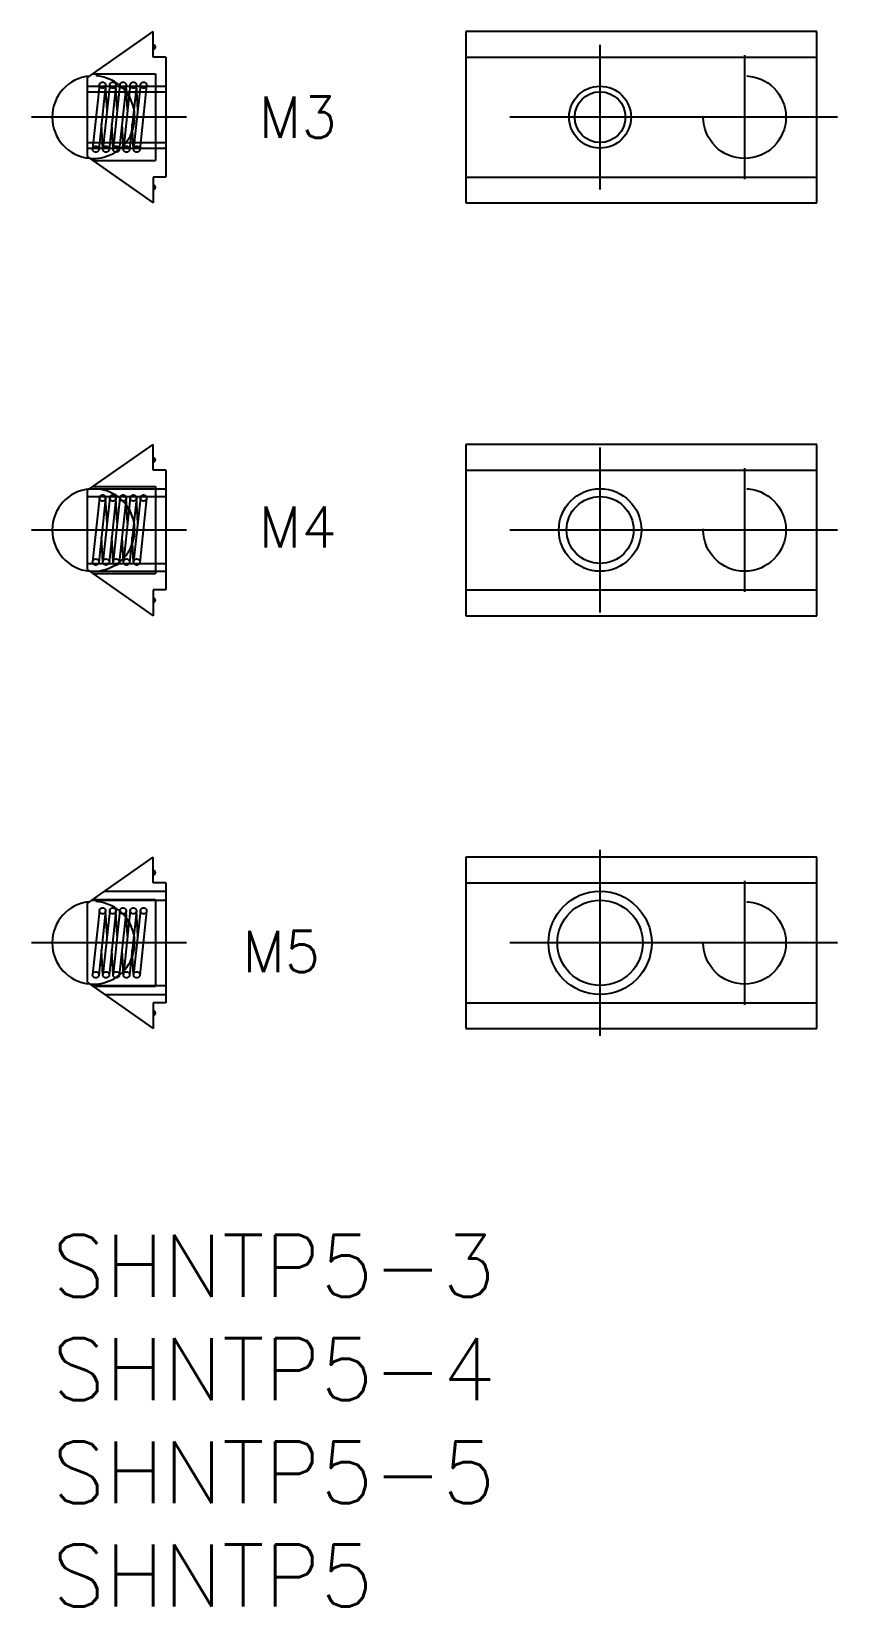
# Model space of a CAD drawing. Extents: x -1 to 38, y -18 to 58.3.
import ezdxf
from ezdxf.enums import TextEntityAlignment as Align

# ---------------------------------------------------------------- set-up
doc = ezdxf.new("R2010")
doc.units = 0
doc.header["$LTSCALE"] = 0.5
doc.linetypes.add('CENTER', pattern=[50.8, 31.75, -6.35, 6.35, -6.35])
doc.linetypes.add('DASHED', pattern=[19.05, 12.7, -6.35])
for name, color, linetype in [('MSM_CENTER', 1, 'CENTER'), ('MSM_CONTINUOUS', 7, 'CONTINUOUS'), ('MSM_DASHED', 4, 'DASHED'), ('MSM_NARROW', 5, 'CONTINUOUS'), ('MSM_PART_NUMBER', 7, 'CONTINUOUS')]:
    doc.layers.add(name, color=color, linetype=linetype)
doc.styles.get("Standard").update_dxf_attribs({"font": 'txt.shx', "height": 1, "bigfont": 'bigfont.shx'})

# ---------------------------------------------------------------- blocks, each defined once
blk = doc.blocks.new('*U4')
at = {"layer": 'MSM_PART_NUMBER'}
blk.add_text('SHNTP5-3', height=3, dxfattribs=at).set_placement((0, -3))
blk = doc.blocks.new('*U5')
at = {"layer": 'MSM_PART_NUMBER'}
blk.add_text('SHNTP5-4', height=3, dxfattribs=at).set_placement((0, -8))
blk = doc.blocks.new('*U6')
at = {"layer": 'MSM_PART_NUMBER'}
blk.add_text('SHNTP5', height=3, dxfattribs=at).set_placement((0, -13))
blk = doc.blocks.new('*U7')
at = {"layer": 'MSM_PART_NUMBER'}
blk.add_text('SHNTP5-5', height=3, dxfattribs=at).set_placement((0, -13))
blk = doc.blocks.new('*U8')
at = {"layer": 'MSM_PART_NUMBER'}
blk.add_text('SHNTP5', height=3, dxfattribs=at).set_placement((0, -18))

msp = doc.modelspace()

# ---------------------------------------------------------------- linework, layer by layer
at = {"layer": 'MSM_CENTER'}
for p, q in [((26.54, 50.65), (26.54, 57.65)), ((33.54, 57.15), (33.54, 51.15)), ((6.5, 54.15), (-1, 54.15)), ((38.04, 54.15), (19.04, 54.15)), ((26.54, 30.15), (26.54, 38.15)), ((33.54, 37.15), (33.54, 31.15)), ((6.5, 34.15), (-1, 34.15)), ((38.04, 34.15), (19.04, 34.15)), ((26.54, 9.65), (26.54, 18.65)), ((33.54, 17.15), (33.54, 11.15)), ((6.5, 14.15), (-1, 14.15)), ((38.04, 14.15), (19.04, 14.15))]:
    msp.add_line(p, q, dxfattribs=at)
at = {"layer": 'MSM_CONTINUOUS'}
for p, q in [((1.7, 56.059), (4.9, 58.3)), ((4.9, 57.05), (4.9, 58.3)), ((37.04, 58.3), (20.04, 58.3)), ((20.04, 58.3), (20.04, 50)), ((37.04, 50), (37.04, 58.3)), ((5.5, 57.05), (4.9, 57.05)), ((5.5, 57.05), (5.5, 51.25)), ((20.04, 57.05), (37.04, 57.05)), ((1.7, 56.059), (1.7, 52.241)), ((1.7, 52.241), (4.9, 50)), ((5.5, 51.25), (4.9, 51.25)), ((4.9, 51.25), (4.9, 50)), ((20.04, 51.25), (37.04, 51.25)), ((20.04, 50), (37.04, 50)), ((1.7, 36.059), (4.9, 38.3)), ((4.9, 37.05), (4.9, 38.3)), ((37.04, 38.3), (20.04, 38.3)), ((20.04, 38.3), (20.04, 30)), ((37.04, 30), (37.04, 38.3)), ((5.5, 37.05), (4.9, 37.05)), ((5.5, 37.05), (5.5, 31.25)), ((20.04, 37.05), (37.04, 37.05)), ((1.7, 36.059), (1.7, 32.241)), ((1.7, 32.241), (4.9, 30)), ((5.5, 31.25), (4.9, 31.25)), ((4.9, 31.25), (4.9, 30)), ((20.04, 31.25), (37.04, 31.25)), ((20.04, 30), (37.04, 30)), ((1.7, 16.059), (4.9, 18.3)), ((4.9, 17.05), (4.9, 18.3)), ((37.04, 18.3), (20.04, 18.3)), ((20.04, 18.3), (20.04, 10)), ((37.04, 10), (37.04, 18.3)), ((5.5, 17.05), (4.9, 17.05)), ((5.5, 17.05), (5.5, 11.25)), ((20.04, 17.05), (37.04, 17.05)), ((1.7, 16.059), (1.7, 12.241)), ((1.7, 12.241), (4.9, 10)), ((5.5, 11.25), (4.9, 11.25)), ((4.9, 11.25), (4.9, 10)), ((20.04, 11.25), (37.04, 11.25)), ((20.04, 10), (37.04, 10))]:
    msp.add_line(p, q, dxfattribs=at)
for centre, radius in [((26.54, 54.15), 1.23), ((26.54, 34.15), 1.621), ((26.54, 14.15), 2.067)]:
    msp.add_circle(centre, radius, dxfattribs=at)
for centre, radius, start, end in [((4.9, 57.55), 0.1, 270, 90), ((2, 54.15), 2, 95.23336, 264.76664), ((4.9, 50.75), 0.1, 270, 90), ((4.9, 37.55), 0.1, 270, 90), ((2, 34.15), 2, 95.23336, 264.76664), ((4.9, 30.75), 0.1, 270, 90), ((4.9, 17.55), 0.1, 270, 90), ((2, 14.15), 2, 95.23336, 264.76664), ((4.9, 10.75), 0.1, 270, 90)]:
    msp.add_arc(centre, radius, start, end, dxfattribs=at)
at = {"layer": 'MSM_DASHED'}
for p, q in [((2.293, 55.716), (1.962, 52.616)), ((1.972, 56.25), (5, 56.25)), ((2.789, 55.716), (2.458, 52.616)), ((2.657, 54.481), (2.592, 55.708)), ((3.285, 55.716), (2.954, 52.616)), ((3.153, 54.481), (3.088, 55.708)), ((3.781, 55.716), (3.451, 52.616)), ((3.65, 54.481), (3.584, 55.708)), ((4.278, 55.716), (3.947, 52.616)), ((4.146, 54.481), (4.08, 55.708)), ((5, 56.25), (5, 52.05)), ((1.7, 55.65), (5.5, 55.65)), ((1.7, 55.379), (5.5, 55.379)), ((2.591, 55.684), (2.26, 52.584)), ((3.087, 55.684), (2.756, 52.584)), ((3.583, 55.684), (3.253, 52.584)), ((4.08, 55.684), (3.749, 52.584)), ((4.576, 55.684), (4.245, 52.584)), ((2.457, 52.592), (2.392, 53.819)), ((2.954, 52.592), (2.888, 53.819)), ((3.45, 52.592), (3.384, 53.819)), ((3.946, 52.592), (3.881, 53.819)), ((1.7, 52.92), (5.5, 52.92)), ((1.7, 52.65), (5.5, 52.65)), ((1.972, 52.05), (5, 52.05)), ((1.829, 36.15), (5.5, 36.15)), ((1.972, 36.25), (5, 36.25)), ((5, 36.25), (5, 32.05)), ((1.7, 35.771), (5.5, 35.771)), ((2.293, 35.716), (1.962, 32.616)), ((2.591, 35.684), (2.26, 32.584)), ((2.789, 35.716), (2.458, 32.616)), ((2.657, 34.481), (2.592, 35.708)), ((3.087, 35.684), (2.756, 32.584)), ((3.285, 35.716), (2.954, 32.616)), ((3.153, 34.481), (3.088, 35.708)), ((3.583, 35.684), (3.253, 32.584)), ((3.781, 35.716), (3.451, 32.616)), ((3.65, 34.481), (3.584, 35.708)), ((4.08, 35.684), (3.749, 32.584)), ((4.278, 35.716), (3.947, 32.616)), ((4.146, 34.481), (4.08, 35.708)), ((4.576, 35.684), (4.245, 32.584)), ((2.457, 32.592), (2.392, 33.819)), ((2.954, 32.592), (2.888, 33.819)), ((3.45, 32.592), (3.384, 33.819)), ((3.946, 32.592), (3.881, 33.819)), ((1.7, 32.529), (5.5, 32.529)), ((1.829, 32.15), (5.5, 32.15)), ((1.972, 32.05), (5, 32.05)), ((1.925, 16.217), (5.5, 16.217)), ((1.972, 16.25), (5, 16.25)), ((2.544, 16.65), (5.5, 16.65)), ((5, 16.25), (5, 12.05)), ((2.293, 15.716), (1.962, 12.616)), ((2.591, 15.684), (2.26, 12.584)), ((2.789, 15.716), (2.458, 12.616)), ((2.657, 14.481), (2.592, 15.708)), ((3.087, 15.684), (2.756, 12.584)), ((3.285, 15.716), (2.954, 12.616)), ((3.153, 14.481), (3.088, 15.708)), ((3.583, 15.684), (3.253, 12.584)), ((3.781, 15.716), (3.451, 12.616)), ((3.65, 14.481), (3.584, 15.708)), ((4.08, 15.684), (3.749, 12.584)), ((4.278, 15.716), (3.947, 12.616)), ((4.146, 14.481), (4.08, 15.708)), ((4.576, 15.684), (4.245, 12.584)), ((2.457, 12.592), (2.392, 13.819)), ((2.954, 12.592), (2.888, 13.819)), ((3.45, 12.592), (3.384, 13.819)), ((3.946, 12.592), (3.881, 13.819)), ((1.925, 12.083), (5.5, 12.083)), ((1.972, 12.05), (5, 12.05)), ((2.544, 11.65), (5.5, 11.65))]:
    msp.add_line(p, q, dxfattribs=at)
for centre, radius in [((2.442, 55.7), 0.15), ((2.938, 55.7), 0.15), ((3.434, 55.7), 0.15), ((3.931, 55.7), 0.15), ((4.427, 55.7), 0.15), ((33.54, 54.15), 2), ((2.111, 52.6), 0.15), ((2.607, 52.6), 0.15), ((3.103, 52.6), 0.15), ((3.6, 52.6), 0.15), ((4.096, 52.6), 0.15), ((33.54, 34.15), 2), ((2.442, 35.7), 0.15), ((2.938, 35.7), 0.15), ((3.434, 35.7), 0.15), ((3.931, 35.7), 0.15), ((4.427, 35.7), 0.15), ((2.111, 32.6), 0.15), ((2.607, 32.6), 0.15), ((3.103, 32.6), 0.15), ((3.6, 32.6), 0.15), ((4.096, 32.6), 0.15), ((33.54, 14.15), 2), ((2.442, 15.7), 0.15), ((2.938, 15.7), 0.15), ((3.434, 15.7), 0.15), ((3.931, 15.7), 0.15), ((4.427, 15.7), 0.15), ((2.111, 12.6), 0.15), ((2.607, 12.6), 0.15), ((3.103, 12.6), 0.15), ((3.6, 12.6), 0.15), ((4.096, 12.6), 0.15)]:
    msp.add_circle(centre, radius, dxfattribs=at)
for centre in [(2, 54.15), (2, 34.15), (2, 14.15)]:
    msp.add_arc(centre, 2, 264.76664, 95.23336, dxfattribs=at)
at = {"layer": 'MSM_NARROW'}
for centre, radius in [((26.54, 54.15), 1.5), ((26.54, 34.15), 2), ((26.54, 14.15), 2.5)]:
    msp.add_circle(centre, radius, dxfattribs=at)

# ---------------------------------------------------------------- block references
at = {"layer": 'MSM_CONTINUOUS'}
for name in ['*U4', '*U5', '*U6', '*U7', '*U8']:
    msp.add_blockref(name, (0, 0), dxfattribs=at)

# ---------------------------------------------------------------- texts
at = {"layer": 'MSM_PART_NUMBER'}
for s, p in [('M3', (11.9, 54.153)), ('M4', (11.9, 34.295)), ('M5', (11.1, 13.735))]:
    msp.add_text(s, height=2, dxfattribs=at).set_placement(p, align=Align.MIDDLE)

doc.saveas('drawing.dxf')
